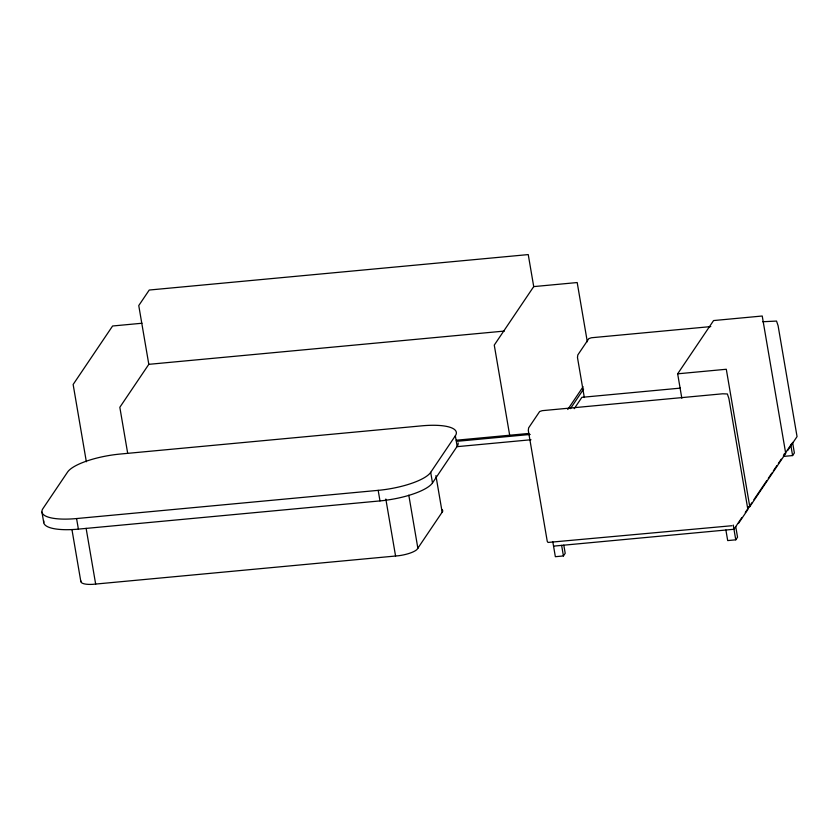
<?xml version="1.0" encoding="UTF-8"?>
<svg xmlns="http://www.w3.org/2000/svg" width="839" height="839" viewBox="0 0 839 839"><rect width="100%" height="100%" fill="white"/><g stroke="black" fill="none" stroke-linecap="round" stroke-linejoin="round"><path stroke-width="1.26" d="M80.88 580.892A18.07 5.097 -9.7 0 0 92.594 584.353L398.735 555.722A18.07 5.097 -9.7 0 0 417.014 549.451L442.667 511.423A18.07 5.097 -9.7 0 0 441.891 509.535M509.672 435.231L494.265 345.102L533.719 286.602L528.245 254.584L149.237 290.032L138.76 305.564L148.807 364.336L119.83 407.293L127.622 452.934M430.69 472.347L455.346 435.787A44.687 12.616 -9.7 0 0 421.681 425.845L120.092 454.056A44.687 12.616 -9.7 0 0 67.581 472.053L42.925 508.623A44.687 12.616 -9.7 0 0 76.58 518.554L378.179 490.354A44.687 12.616 -9.7 0 0 430.69 472.347L432.494 482.918A44.687 12.616 -9.7 0 1 379.983 500.914L78.384 529.126A44.687 12.616 -9.7 0 1 43.869 520.967M432.494 482.918L457.15 446.348A44.687 12.616 -9.7 0 0 458.125 442.877M567.751 409.495L583.095 386.758M570.415 408.656L583.598 389.107M574.233 408.677L581.878 397.329L680.345 388.121M681.824 398.221L677.66 373.816L713.58 320.561L762.231 316.009L785.713 453.406L749.783 506.662L747.633 506.871M552.828 541.91L555.355 556.697L563.43 555.942L565.203 553.321L563.798 545.109M741.739 517.747L733.968 529.262L553.551 546.137M745.305 512.451L751.775 502.865M753.925 499.666L766.856 480.495M768.293 478.366L771.89 473.039M773.327 470.91L776.914 465.582M778.361 463.453L781.235 459.195M783.374 456.017L791.974 443.254M738.446 523.473L747.874 509.504L728.913 398.577L727.361 393.973L722.62 393.795L542.204 410.67L539.645 411.54L528.633 427.869L528.297 430.428L547.259 541.354L548.003 542.445L731.891 525.728M787.622 450.564L797.05 436.595L778.089 325.668L776.536 321.075L762.714 321.736M725.892 530.017L727.696 540.578L735.772 539.823L737.544 537.201L735.73 526.64M784.129 453.972L784.528 456.322L792.603 455.567L794.376 452.955L792.572 442.384M141.948 323.246L112.594 325.993L73.14 384.482L86.344 461.744M533.719 286.602L577.19 282.544L587.31 341.767M148.807 364.336L504.375 331.069M710.79 326.591L591.38 337.76L588.821 338.631L577.809 354.96L577.473 357.519L584.311 397.508M677.66 373.816L726.301 369.265L749.783 506.662M456.269 440.223L528.853 433.438M457.14 441.293L530.206 434.455M456.647 446.705L531.003 439.751M790.799 445.006L792.603 455.567M733.244 525.036L735.772 539.823M561.627 545.381L563.43 555.942M455.346 435.787L457.15 446.348M435.913 475.64L442.195 512.409M408.803 495.178L417.895 548.423M385.825 499.027L395.578 556.079M378.179 490.354L379.983 500.914M86.123 528.35L95.667 584.133M76.58 518.554L78.384 529.126M71.955 529.598L80.838 581.574M41.95 512.094L43.754 522.666"/></g></svg>
